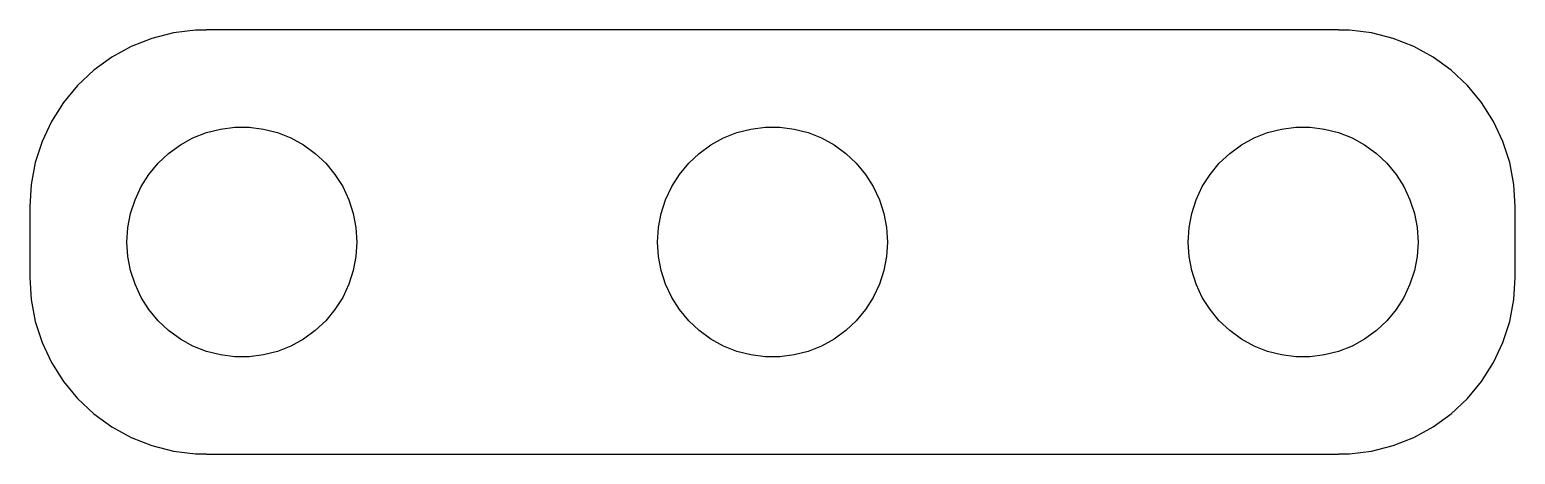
# Model space of a CAD drawing. Header units: metres. Extents: x 9 to 51, y 9 to 21.
import ezdxf

# ---------------------------------------------------------------- set-up
doc = ezdxf.new("R2010")
doc.units = ezdxf.units.M

msp = doc.modelspace()

# ---------------------------------------------------------------- linework, layer by layer
for p, q in [((46, 21), (14, 21)), ((14, 21), (14, 20.9901)), ((46, 20.9901), (46, 21)), ((12.4549, 20.7553), (11.8711, 20.5241)), ((13.0631, 20.9114), (12.4549, 20.7553)), ((13.686, 20.9901), (13.0631, 20.9114)), ((14, 20.9901), (13.686, 20.9901)), ((46.3139, 20.9901), (46, 20.9901)), ((46.9369, 20.9114), (46.3139, 20.9901)), ((47.5451, 20.7553), (46.9369, 20.9114)), ((48.1289, 20.5241), (47.5451, 20.7553)), ((11.3209, 20.2216), (10.8129, 19.8526)), ((11.8711, 20.5241), (11.3209, 20.2216)), ((48.6791, 20.2216), (48.1289, 20.5241)), ((49.1871, 19.8526), (48.6791, 20.2216)), ((10.8129, 19.8526), (10.3551, 19.4227)), ((49.6448, 19.4227), (49.1871, 19.8526)), ((10.3551, 19.4227), (9.95491, 18.9389)), ((50.0451, 18.9389), (49.6448, 19.4227)), ((9.95491, 18.9389), (9.61845, 18.4088)), ((50.3815, 18.4088), (50.0451, 18.9389)), ((9.61845, 18.4088), (9.3511, 17.8406)), ((13.6162, 17.9407), (13.9957, 18.0909)), ((13.9957, 18.0909), (14.391, 18.1924)), ((14.391, 18.1924), (14.7959, 18.2436)), ((14.7959, 18.2436), (15.2041, 18.2436)), ((15.2041, 18.2436), (15.609, 18.1924)), ((15.609, 18.1924), (16.0043, 18.0909)), ((16.0043, 18.0909), (16.3838, 17.9407)), ((28.6162, 17.9407), (28.9957, 18.0909)), ((28.9957, 18.0909), (29.391, 18.1924)), ((29.391, 18.1924), (29.7959, 18.2436)), ((29.7959, 18.2436), (30.2041, 18.2436)), ((30.2041, 18.2436), (30.609, 18.1924)), ((30.609, 18.1924), (31.0043, 18.0909)), ((31.0043, 18.0909), (31.3838, 17.9407)), ((43.6162, 17.9407), (43.9957, 18.0909)), ((43.9957, 18.0909), (44.391, 18.1924)), ((44.391, 18.1924), (44.7959, 18.2436)), ((44.7959, 18.2436), (45.2041, 18.2436)), ((45.2041, 18.2436), (45.609, 18.1924)), ((45.609, 18.1924), (46.0043, 18.0909)), ((46.0043, 18.0909), (46.3838, 17.9407)), ((50.6489, 17.8406), (50.3815, 18.4088)), ((9.3511, 17.8406), (9.15707, 17.2434)), ((12.9284, 17.5042), (13.2586, 17.7441)), ((13.2586, 17.7441), (13.6162, 17.9407)), ((16.3838, 17.9407), (16.7414, 17.7441)), ((16.7414, 17.7441), (17.0716, 17.5042)), ((27.9284, 17.5042), (28.2586, 17.7441)), ((28.2586, 17.7441), (28.6162, 17.9407)), ((31.3838, 17.9407), (31.7414, 17.7441)), ((31.7414, 17.7441), (32.0716, 17.5042)), ((42.9284, 17.5042), (43.2586, 17.7441)), ((43.2586, 17.7441), (43.6162, 17.9407)), ((46.3838, 17.9407), (46.7414, 17.7441)), ((46.7414, 17.7441), (47.0716, 17.5042)), ((50.8429, 17.2434), (50.6489, 17.8406)), ((9.15707, 17.2434), (9.03941, 16.6267)), ((12.3707, 16.9103), (12.6308, 17.2248)), ((12.6308, 17.2248), (12.9284, 17.5042)), ((17.0716, 17.5042), (17.3691, 17.2248)), ((17.3691, 17.2248), (17.6293, 16.9103)), ((27.3707, 16.9103), (27.6308, 17.2248)), ((27.6308, 17.2248), (27.9284, 17.5042)), ((32.0716, 17.5042), (32.3691, 17.2248)), ((32.3691, 17.2248), (32.6293, 16.9103)), ((42.3707, 16.9103), (42.6308, 17.2248)), ((42.6308, 17.2248), (42.9284, 17.5042)), ((47.0716, 17.5042), (47.3691, 17.2248)), ((47.3691, 17.2248), (47.6293, 16.9103)), ((50.9606, 16.6267), (50.8429, 17.2434)), ((12.152, 16.5657), (12.3707, 16.9103)), ((17.6293, 16.9103), (17.848, 16.5657)), ((27.152, 16.5657), (27.3707, 16.9103)), ((32.6293, 16.9103), (32.848, 16.5657)), ((42.152, 16.5657), (42.3707, 16.9103)), ((47.6293, 16.9103), (47.848, 16.5657)), ((9.03941, 16.6267), (9, 16)), ((11.9782, 16.1964), (12.152, 16.5657)), ((17.848, 16.5657), (18.0218, 16.1964)), ((26.9782, 16.1964), (27.152, 16.5657)), ((32.848, 16.5657), (33.0218, 16.1964)), ((41.9782, 16.1964), (42.152, 16.5657)), ((47.848, 16.5657), (48.0218, 16.1964)), ((51, 16), (50.9606, 16.6267)), ((9, 16), (9, 14)), ((11.8521, 15.8082), (11.9782, 16.1964)), ((18.0218, 16.1964), (18.1479, 15.8082)), ((26.8521, 15.8082), (26.9782, 16.1964)), ((33.0218, 16.1964), (33.1479, 15.8082)), ((41.8521, 15.8082), (41.9782, 16.1964)), ((48.0218, 16.1964), (48.1479, 15.8082)), ((51, 14), (51, 16)), ((11.7756, 15.4073), (11.8521, 15.8082)), ((18.1479, 15.8082), (18.2244, 15.4073)), ((26.7756, 15.4073), (26.8521, 15.8082)), ((33.1479, 15.8082), (33.2244, 15.4073)), ((41.7756, 15.4073), (41.8521, 15.8082)), ((48.1479, 15.8082), (48.2244, 15.4073)), ((11.75, 15), (11.7756, 15.4073)), ((18.2244, 15.4073), (18.25, 15)), ((26.75, 15), (26.7756, 15.4073)), ((33.2244, 15.4073), (33.25, 15)), ((41.75, 15), (41.7756, 15.4073)), ((48.2244, 15.4073), (48.25, 15)), ((11.7756, 14.5927), (11.75, 15)), ((18.25, 15), (18.2244, 14.5927)), ((26.7756, 14.5927), (26.75, 15)), ((33.25, 15), (33.2244, 14.5927)), ((41.7756, 14.5927), (41.75, 15)), ((48.25, 15), (48.2244, 14.5927)), ((11.8521, 14.1918), (11.7756, 14.5927)), ((18.2244, 14.5927), (18.1479, 14.1918)), ((26.8521, 14.1918), (26.7756, 14.5927)), ((33.2244, 14.5927), (33.1479, 14.1918)), ((41.8521, 14.1918), (41.7756, 14.5927)), ((48.2244, 14.5927), (48.1479, 14.1918)), ((9, 14), (9.03941, 13.3733)), ((11.9782, 13.8036), (11.8521, 14.1918)), ((18.1479, 14.1918), (18.0218, 13.8036)), ((26.9782, 13.8036), (26.8521, 14.1918)), ((33.1479, 14.1918), (33.0218, 13.8036)), ((41.9782, 13.8036), (41.8521, 14.1918)), ((48.1479, 14.1918), (48.0218, 13.8036)), ((50.9606, 13.3733), (51, 14)), ((12.152, 13.4343), (11.9782, 13.8036)), ((18.0218, 13.8036), (17.848, 13.4343)), ((27.152, 13.4343), (26.9782, 13.8036)), ((33.0218, 13.8036), (32.848, 13.4343)), ((42.152, 13.4343), (41.9782, 13.8036)), ((48.0218, 13.8036), (47.848, 13.4343)), ((9.03941, 13.3733), (9.15707, 12.7565)), ((12.3707, 13.0897), (12.152, 13.4343)), ((12.6308, 12.7752), (12.3707, 13.0897)), ((17.6293, 13.0897), (17.3691, 12.7752)), ((17.848, 13.4343), (17.6293, 13.0897)), ((27.3707, 13.0897), (27.152, 13.4343)), ((27.6308, 12.7752), (27.3707, 13.0897)), ((32.6293, 13.0897), (32.3691, 12.7752)), ((32.848, 13.4343), (32.6293, 13.0897)), ((42.3707, 13.0897), (42.152, 13.4343)), ((42.6308, 12.7752), (42.3707, 13.0897)), ((47.6293, 13.0897), (47.3691, 12.7752)), ((47.848, 13.4343), (47.6293, 13.0897)), ((50.8429, 12.7565), (50.9606, 13.3733)), ((9.15707, 12.7565), (9.3511, 12.1594)), ((12.9284, 12.4958), (12.6308, 12.7752)), ((17.3691, 12.7752), (17.0716, 12.4958)), ((27.9284, 12.4958), (27.6308, 12.7752)), ((32.3691, 12.7752), (32.0716, 12.4958)), ((42.9284, 12.4958), (42.6308, 12.7752)), ((47.3691, 12.7752), (47.0716, 12.4958)), ((50.6489, 12.1594), (50.8429, 12.7565)), ((13.2586, 12.2559), (12.9284, 12.4958)), ((13.6162, 12.0593), (13.2586, 12.2559)), ((16.7414, 12.2559), (16.3838, 12.0593)), ((17.0716, 12.4958), (16.7414, 12.2559)), ((28.2586, 12.2559), (27.9284, 12.4958)), ((28.6162, 12.0593), (28.2586, 12.2559)), ((31.7414, 12.2559), (31.3838, 12.0593)), ((32.0716, 12.4958), (31.7414, 12.2559)), ((43.2586, 12.2559), (42.9284, 12.4958)), ((43.6162, 12.0593), (43.2586, 12.2559)), ((46.7414, 12.2559), (46.3838, 12.0593)), ((47.0716, 12.4958), (46.7414, 12.2559)), ((9.3511, 12.1594), (9.61845, 11.5912)), ((13.9957, 11.9091), (13.6162, 12.0593)), ((14.391, 11.8076), (13.9957, 11.9091)), ((14.7959, 11.7564), (14.391, 11.8076)), ((15.609, 11.8076), (15.2041, 11.7564)), ((16.0043, 11.9091), (15.609, 11.8076)), ((16.3838, 12.0593), (16.0043, 11.9091)), ((28.9957, 11.9091), (28.6162, 12.0593)), ((29.391, 11.8076), (28.9957, 11.9091)), ((29.7959, 11.7564), (29.391, 11.8076)), ((30.609, 11.8076), (30.2041, 11.7564)), ((31.0043, 11.9091), (30.609, 11.8076)), ((31.3838, 12.0593), (31.0043, 11.9091)), ((43.9957, 11.9091), (43.6162, 12.0593)), ((44.391, 11.8076), (43.9957, 11.9091)), ((44.7959, 11.7564), (44.391, 11.8076)), ((45.609, 11.8076), (45.2041, 11.7564)), ((46.0043, 11.9091), (45.609, 11.8076)), ((46.3838, 12.0593), (46.0043, 11.9091)), ((50.3815, 11.5912), (50.6489, 12.1594)), ((9.61845, 11.5912), (9.95491, 11.0611)), ((15.2041, 11.7564), (14.7959, 11.7564)), ((30.2041, 11.7564), (29.7959, 11.7564)), ((45.2041, 11.7564), (44.7959, 11.7564)), ((50.0451, 11.0611), (50.3815, 11.5912)), ((9.95491, 11.0611), (10.3551, 10.5773)), ((49.6448, 10.5773), (50.0451, 11.0611)), ((10.3551, 10.5773), (10.8129, 10.1474)), ((49.1871, 10.1474), (49.6448, 10.5773)), ((10.8129, 10.1474), (11.3209, 9.77835)), ((48.6791, 9.77835), (49.1871, 10.1474)), ((11.3209, 9.77835), (11.8711, 9.47586)), ((48.1289, 9.47586), (48.6791, 9.77835)), ((11.8711, 9.47586), (12.4549, 9.24471)), ((12.4549, 9.24471), (13.0631, 9.08856)), ((46.9369, 9.08856), (47.5451, 9.24471)), ((47.5451, 9.24471), (48.1289, 9.47586)), ((13.0631, 9.08856), (13.686, 9.00986)), ((13.686, 9.00986), (14, 9.00986)), ((14, 9.00986), (14, 9)), ((14, 9), (46, 9)), ((46, 9.00986), (46.3139, 9.00986)), ((46, 9), (46, 9.00986)), ((46.3139, 9.00986), (46.9369, 9.08856))]:
    msp.add_line(p, q)

doc.saveas('drawing.dxf')
